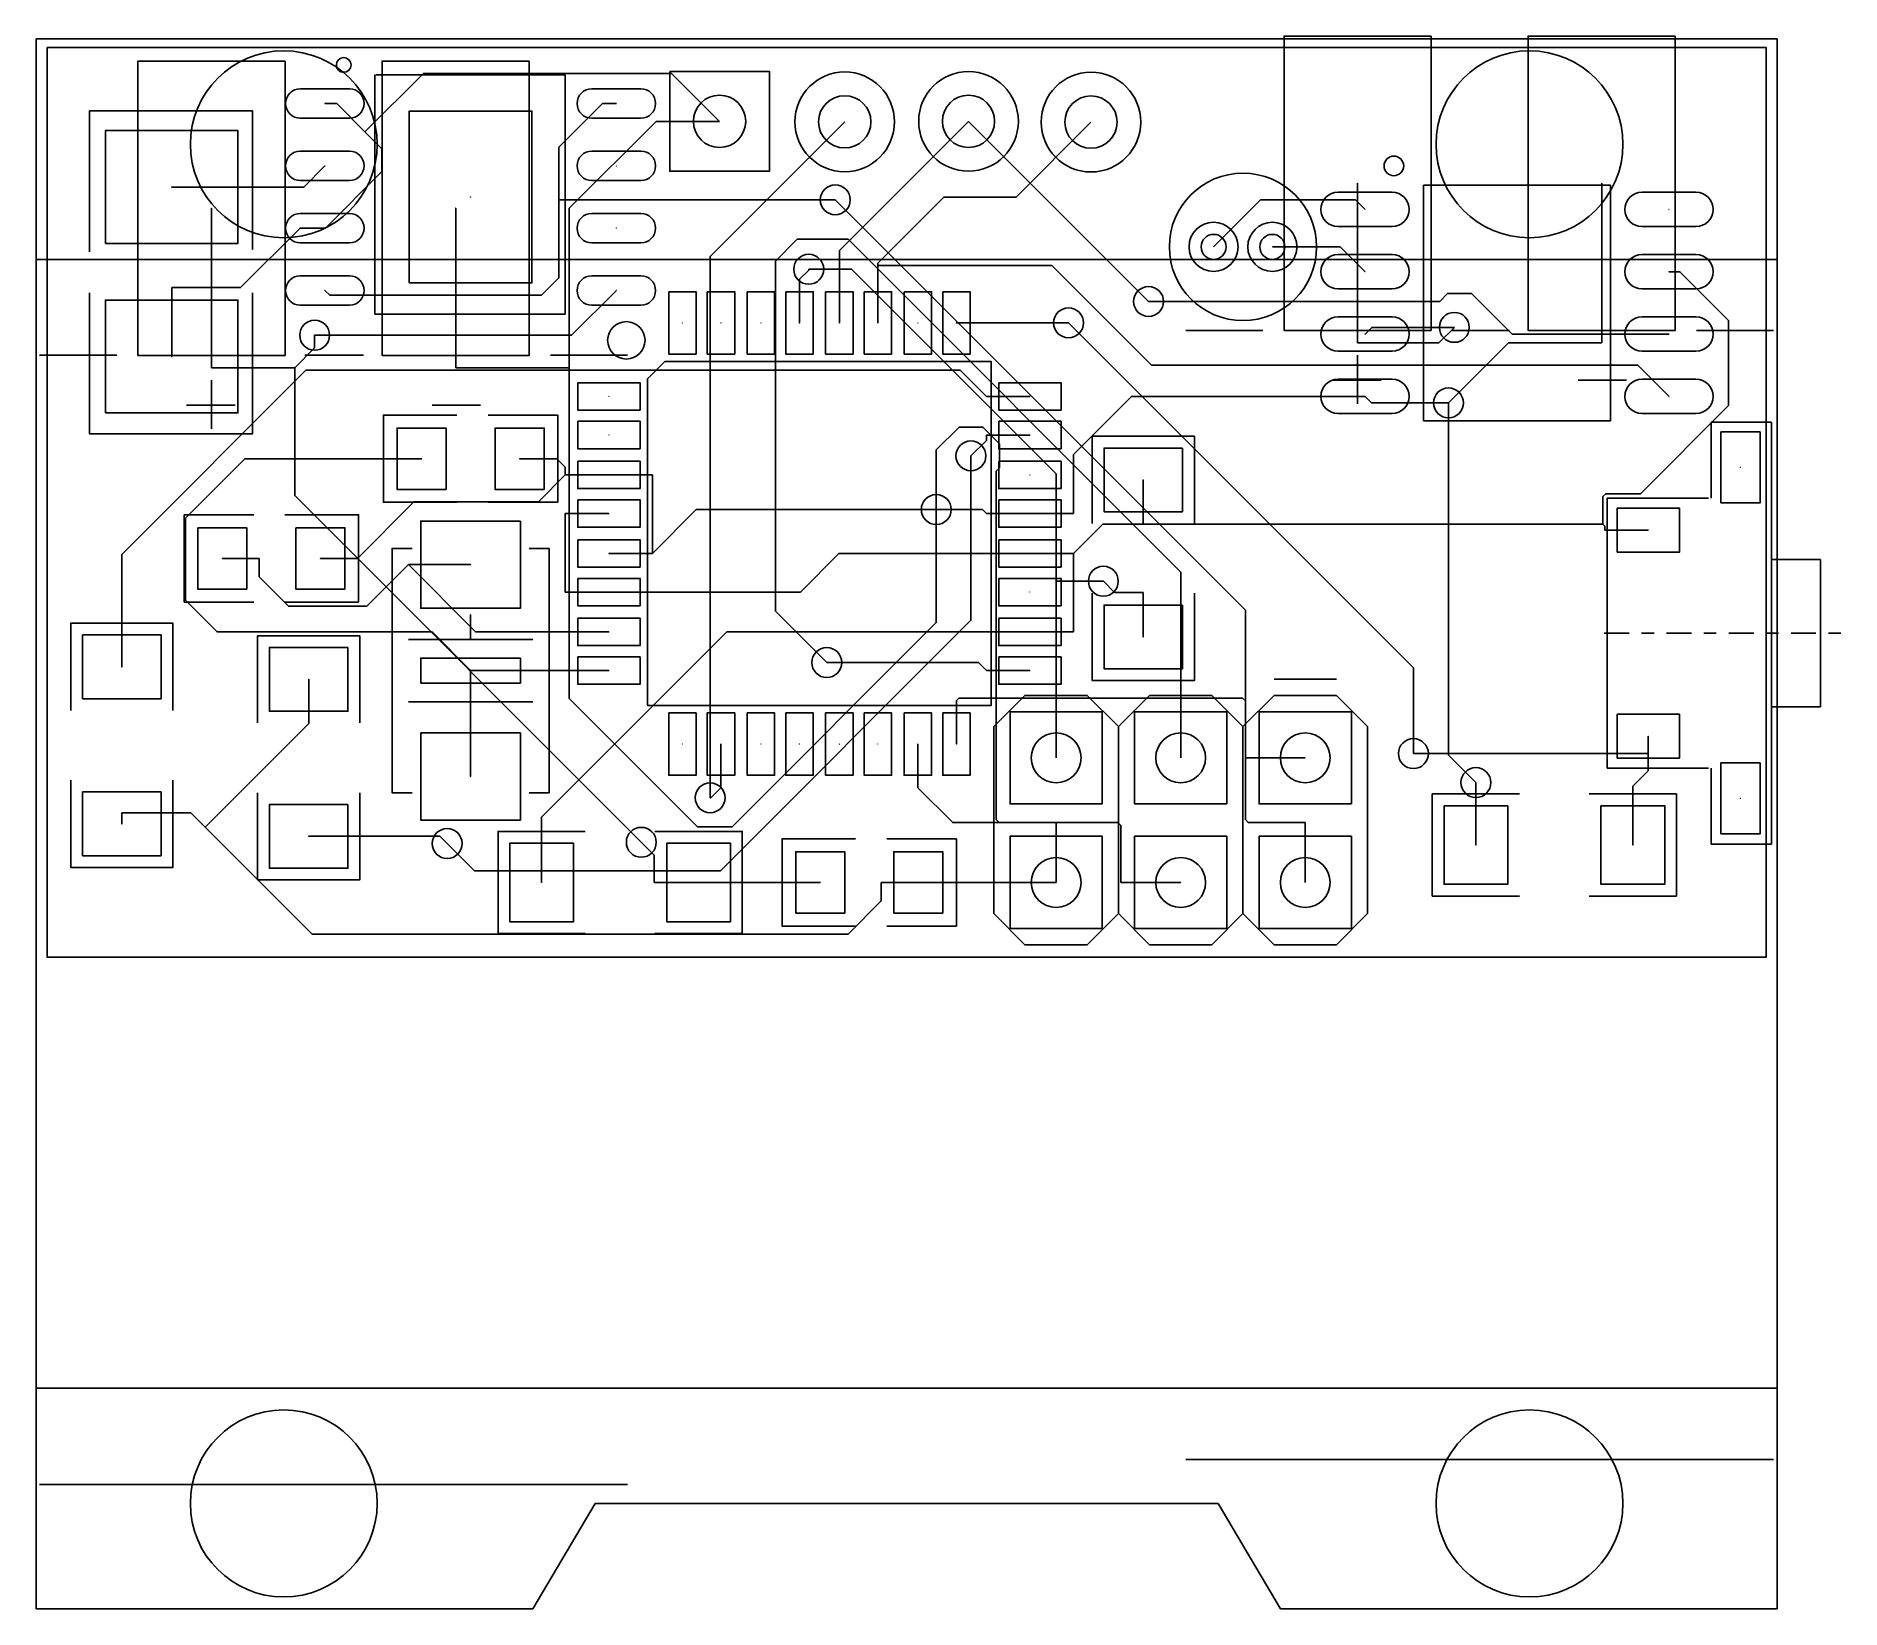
# Model space of a CAD drawing. Header units: millimetres. Extents: x 12.5 to 49.3, y -44.5 to -12.5.
import ezdxf

# ---------------------------------------------------------------- set-up
doc = ezdxf.new("R2010")
doc.units = ezdxf.units.MM

msp = doc.modelspace()

# ---------------------------------------------------------------- linework, layer by layer
for points in [[(40.921, -12.469), (37.921, -12.469), (37.921, -18.468), (40.921, -18.468)], [(45.899, -12.469), (42.899, -12.469), (42.899, -18.468), (45.899, -18.468)], [(12.7, -12.7), (47.752, -12.7), (47.752, -31.242), (12.7, -31.242), (12.7, -12.7)], [(17.553, -12.977), (14.553, -12.977), (14.553, -18.976), (17.553, -18.976)], [(22.531, -12.977), (19.531, -12.977), (19.531, -18.976), (22.531, -18.976)], [(25.396, -13.19), (27.428, -13.19), (27.428, -15.222), (25.396, -15.222)], [(18.864, -13.543), (17.864, -13.543)], [(24.808, -13.543), (23.808, -13.543)], [(18.864, -14.143), (17.864, -14.143)], [(20.086, -17.498), (20.086, -13.998), (22.586, -13.998), (22.586, -17.498)], [(24.808, -14.143), (23.808, -14.143)], [(13.89, -16.695), (13.89, -14.395), (16.59, -14.395), (16.59, -16.695)], [(18.864, -14.813), (17.864, -14.813)], [(24.808, -14.813), (23.808, -14.813)], [(18.864, -15.413), (17.864, -15.413)], [(24.808, -15.413), (23.808, -15.413)], [(40.123, -15.652), (39.023, -15.652)], [(44.072, -15.507), (40.767, -15.507), (40.767, -20.307), (44.577, -20.307), (44.577, -15.507), (44.072, -15.507)], [(46.321, -15.652), (45.221, -15.652)], [(18.864, -16.083), (17.864, -16.083)], [(24.808, -16.083), (23.808, -16.083)], [(40.123, -16.352), (39.023, -16.352)], [(46.321, -16.352), (45.221, -16.352)], [(18.864, -16.683), (17.864, -16.683)], [(24.808, -16.683), (23.808, -16.683)], [(40.123, -16.922), (39.023, -16.922)], [(46.321, -16.922), (45.221, -16.922)], [(18.864, -17.353), (17.864, -17.353)], [(24.808, -17.353), (23.808, -17.353)], [(40.123, -17.622), (39.023, -17.622)], [(46.321, -17.622), (45.221, -17.622)], [(13.89, -20.149), (13.89, -17.849), (16.59, -17.849), (16.59, -20.149)], [(18.864, -17.953), (17.864, -17.953)], [(24.808, -17.953), (23.808, -17.953)], [(25.375, -17.678), (25.933, -17.678), (25.933, -18.948), (25.375, -18.948)], [(26.162, -17.678), (26.721, -17.678), (26.721, -18.948), (26.162, -18.948)], [(26.975, -17.678), (27.534, -17.678), (27.534, -18.948), (26.975, -18.948)], [(27.762, -17.678), (28.321, -17.678), (28.321, -18.948), (27.762, -18.948)], [(28.575, -17.678), (29.134, -17.678), (29.134, -18.948), (28.575, -18.948)], [(29.362, -17.678), (29.921, -17.678), (29.921, -18.948), (29.362, -18.948)], [(30.175, -17.678), (30.734, -17.678), (30.734, -18.948), (30.175, -18.948)], [(30.963, -17.678), (31.521, -17.678), (31.521, -18.948), (30.963, -18.948)], [(40.123, -18.192), (39.023, -18.192)], [(46.321, -18.192), (45.221, -18.192)], [(24.943, -19.456), (25.298, -19.101), (31.953, -19.101), (31.953, -26.111), (24.943, -26.111), (24.943, -19.456)], [(40.123, -18.892), (39.023, -18.892)], [(46.321, -18.892), (45.221, -18.892)], [(40.123, -19.462), (39.023, -19.462)], [(46.321, -19.462), (45.221, -19.462)], [(23.52, -19.533), (24.79, -19.533), (24.79, -20.091), (23.52, -20.091)], [(32.106, -19.533), (33.376, -19.533), (33.376, -20.091), (32.106, -20.091)], [(40.123, -20.162), (39.023, -20.162)], [(46.321, -20.162), (45.221, -20.162)], [(20.836, -21.707), (19.836, -21.707), (19.836, -20.457), (20.836, -20.457)], [(22.836, -21.707), (21.836, -21.707), (21.836, -20.457), (22.836, -20.457)], [(23.52, -20.32), (24.79, -20.32), (24.79, -20.879), (23.52, -20.879)], [(32.106, -20.32), (33.376, -20.32), (33.376, -20.879), (32.106, -20.879)], [(46.83, -21.984), (46.83, -20.536), (47.628, -20.536), (47.628, -21.984)], [(35.852, -20.864), (35.852, -22.164), (34.252, -22.164), (34.252, -20.864)], [(23.52, -21.133), (24.79, -21.133), (24.79, -21.692), (23.52, -21.692)], [(32.106, -21.133), (33.376, -21.133), (33.376, -21.692), (32.106, -21.692)], [(23.52, -21.92), (24.79, -21.92), (24.79, -22.479), (23.52, -22.479)], [(32.106, -21.92), (33.376, -21.92), (33.376, -22.479), (32.106, -22.479)], [(22.352, -22.352), (22.352, -24.13), (20.32, -24.13), (20.32, -22.352)], [(44.714, -22.987), (44.714, -22.088), (45.984, -22.088), (45.984, -22.987)], [(15.772, -22.489), (16.772, -22.489), (16.772, -23.739), (15.772, -23.739)], [(17.772, -22.489), (18.772, -22.489), (18.772, -23.739), (17.772, -23.739)], [(23.52, -22.733), (24.79, -22.733), (24.79, -23.292), (23.52, -23.292)], [(32.106, -22.733), (33.376, -22.733), (33.376, -23.292), (32.106, -23.292)], [(23.52, -23.52), (24.79, -23.52), (24.79, -24.079), (23.52, -24.079)], [(32.106, -23.52), (33.376, -23.52), (33.376, -24.079), (32.106, -24.079)], [(35.852, -24.064), (35.852, -25.364), (34.252, -25.364), (34.252, -24.064)], [(23.52, -24.333), (24.79, -24.333), (24.79, -24.892), (23.52, -24.892)], [(32.106, -24.333), (33.376, -24.333), (33.376, -24.892), (32.106, -24.892)], [(13.424, -25.974), (13.424, -24.674), (15.024, -24.674), (15.024, -25.974)], [(18.834, -24.928), (18.834, -26.228), (17.234, -26.228), (17.234, -24.928)], [(22.352, -25.146), (20.32, -25.146), (20.32, -25.654), (22.352, -25.654), (22.352, -25.146)], [(23.52, -25.121), (24.79, -25.121), (24.79, -25.679), (23.52, -25.679)], [(32.106, -25.121), (33.376, -25.121), (33.376, -25.679), (32.106, -25.679)], [(25.375, -26.264), (25.933, -26.264), (25.933, -27.534), (25.375, -27.534)], [(26.162, -26.264), (26.721, -26.264), (26.721, -27.534), (26.162, -27.534)], [(26.975, -26.264), (27.534, -26.264), (27.534, -27.534), (26.975, -27.534)], [(27.762, -26.264), (28.321, -26.264), (28.321, -27.534), (27.762, -27.534)], [(28.575, -26.264), (29.134, -26.264), (29.134, -27.534), (28.575, -27.534)], [(29.362, -26.264), (29.921, -26.264), (29.921, -27.534), (29.362, -27.534)], [(30.175, -26.264), (30.734, -26.264), (30.734, -27.534), (30.175, -27.534)], [(30.963, -26.264), (31.521, -26.264), (31.521, -27.534), (30.963, -27.534)], [(34.214, -28.118), (32.334, -28.118), (32.334, -26.238), (34.214, -26.238)], [(36.754, -28.118), (34.874, -28.118), (34.874, -26.238), (36.754, -26.238)], [(39.294, -28.118), (37.414, -28.118), (37.414, -26.238), (39.294, -26.238)], [(44.714, -27.188), (44.714, -26.289), (45.984, -26.289), (45.984, -27.188)], [(22.352, -26.67), (22.352, -28.448), (20.32, -28.448), (20.32, -26.67)], [(46.83, -28.73), (46.83, -27.282), (47.628, -27.282), (47.628, -28.73)], [(13.424, -29.174), (13.424, -27.874), (15.024, -27.874), (15.024, -29.174)], [(18.834, -28.128), (18.834, -29.428), (17.234, -29.428), (17.234, -28.128)], [(41.184, -28.156), (42.484, -28.156), (42.484, -29.756), (41.184, -29.756)], [(44.384, -28.156), (45.684, -28.156), (45.684, -29.756), (44.384, -29.756)], [(22.134, -28.918), (23.434, -28.918), (23.434, -30.518), (22.134, -30.518)], [(25.334, -28.918), (26.634, -28.918), (26.634, -30.518), (25.334, -30.518)], [(34.214, -30.658), (32.334, -30.658), (32.334, -28.778), (34.214, -28.778)], [(36.754, -30.658), (34.874, -30.658), (34.874, -28.778), (36.754, -28.778)], [(39.294, -30.658), (37.414, -30.658), (37.414, -28.778), (39.294, -28.778)], [(28.964, -30.343), (27.964, -30.343), (27.964, -29.093), (28.964, -29.093)], [(30.964, -30.343), (29.964, -30.343), (29.964, -29.093), (30.964, -29.093)]]:
    msp.add_lwpolyline(points, close=True)
for points in [[(12.476, -12.524), (47.976, -12.524)], [(12.476, -12.524), (12.476, -44.524)], [(47.976, -12.524), (47.976, -44.524)], [(19.182, -14.42), (20.373, -13.228), (25.433, -13.228), (26.411, -14.206)], [(19.38, -13.259), (19.38, -18.136)], [(19.406, -13.259), (23.266, -13.259)], [(23.266, -13.259), (23.266, -18.136)], [(18.364, -13.843), (18.606, -13.843), (19.182, -14.42)], [(23.137, -15.806), (23.137, -14.732), (24.026, -13.843), (24.308, -13.843)], [(16.891, -16.789), (16.891, -16.815), (16.891, -13.995), (13.564, -13.995), (13.564, -16.866)], [(23.345, -19.23), (23.345, -15.977), (25.116, -14.206)], [(26.411, -14.206), (25.116, -14.206)], [(28.964, -14.216), (26.22, -16.96), (26.22, -27.993)], [(28.854, -18.313), (28.854, -16.84), (31.488, -14.206)], [(29.642, -17.145), (29.642, -17.094), (30.988, -15.748), (32.459, -15.748), (33.985, -14.221)], [(31.488, -14.206), (35.159, -17.877)], [(19.182, -14.42), (19.528, -14.765), (19.528, -15.23), (18.374, -16.383), (18.364, -16.383)], [(15.243, -15.545), (17.932, -15.545), (18.364, -15.113)], [(18.364, -17.653), (18.463, -17.752), (22.781, -17.752), (23.137, -17.396), (23.137, -15.806)], [(23.137, -15.806), (28.771, -15.806)], [(28.771, -15.806), (37.135, -24.171), (37.135, -28.438), (37.193, -28.499), (38.354, -28.499)], [(36.485, -16.764), (37.442, -15.806), (39.378, -15.806), (39.573, -16.002)], [(39.421, -15.469), (39.421, -18.722)], [(44.402, -15.469), (44.402, -18.722)], [(16.055, -15.977), (16.055, -19.23)], [(21.034, -15.977), (21.034, -19.23)], [(15.243, -17.595), (16.645, -17.595), (17.859, -16.383), (18.364, -16.383)], [(35.814, -27.178), (35.814, -23.391), (29.032, -16.609), (27.996, -16.609), (27.551, -17.056), (27.551, -24.188), (28.598, -25.237)], [(37.683, -16.764), (39.065, -16.764), (39.573, -17.272)], [(12.476, -17.024), (47.976, -17.024)], [(28.042, -17.424), (28.23, -17.239), (28.23, -17.221)], [(28.23, -17.221), (29.103, -17.221), (33.274, -21.392), (33.274, -23.579)], [(29.642, -18.313), (29.642, -17.145)], [(29.642, -17.145), (33.188, -17.145), (35.22, -19.177), (45.136, -19.177), (45.771, -19.812)], [(44.422, -22.418), (44.422, -21.854), (44.48, -21.796), (45.187, -21.796), (46.987, -19.997), (46.987, -18.268), (45.992, -17.272), (45.771, -17.272)], [(15.243, -18.999), (15.243, -17.595)], [(24.308, -17.653), (23.396, -18.565), (18.156, -18.565)], [(28.042, -18.313), (28.042, -17.424)], [(13.564, -17.704), (13.564, -20.574), (16.891, -20.574), (16.891, -17.704), (16.891, -17.704)], [(45.771, -18.542), (42.57, -18.542), (41.742, -17.714), (41.257, -17.714), (41.095, -17.877), (35.159, -17.877)], [(19.38, -18.136), (23.266, -18.136)], [(31.242, -18.313), (33.528, -18.313)], [(40.559, -27.092), (40.559, -25.342), (33.528, -18.313)], [(18.156, -18.565), (18.156, -18.824), (17.75, -19.23)], [(37.49, -18.466), (35.916, -18.466)], [(39.421, -18.722), (41.077, -18.722), (41.394, -18.405)], [(39.573, -18.542), (39.71, -18.405), (41.394, -18.405)], [(44.402, -18.722), (42.497, -18.722), (41.275, -19.944)], [(41.326, -18.466), (42.52, -18.466)], [(46.33, -18.466), (47.904, -18.466)], [(14.122, -18.974), (12.548, -18.974)], [(17.958, -18.974), (19.152, -18.974)], [(22.962, -18.974), (24.536, -18.974)], [(39.421, -18.974), (39.421, -19.964)], [(14.224, -25.324), (14.224, -23.035), (17.978, -19.279), (31.318, -19.279), (31.852, -19.812)], [(16.053, -19.482), (16.053, -20.472)], [(17.75, -19.23), (16.055, -19.23)], [(24.816, -28.9), (17.75, -21.831), (17.75, -19.23)], [(23.345, -19.23), (21.034, -19.23)], [(23.345, -19.23), (23.345, -25.966), (25.964, -28.585), (26.667, -28.585), (30.831, -24.422), (30.831, -22.118)], [(39.903, -19.482), (38.913, -19.482)], [(44.907, -19.482), (43.917, -19.482)], [(32.741, -19.812), (31.852, -19.812)], [(39.573, -19.812), (34.811, -19.812), (33.63, -20.996), (33.63, -22.2)], [(41.275, -19.944), (39.705, -19.944), (39.573, -19.812)], [(16.535, -19.99), (15.545, -19.99)], [(21.057, -20.193), (19.558, -20.193), (19.558, -21.971), (21.057, -21.971)], [(21.539, -19.99), (20.549, -19.99)], [(23.114, -20.193), (21.692, -20.193)], [(23.114, -21.971), (23.114, -20.193)], [(41.275, -19.944), (41.275, -27.122), (41.834, -27.683)], [(30.831, -22.118), (30.831, -20.902), (31.295, -20.437), (31.78, -20.437), (32.123, -20.78), (32.123, -21.265), (32.055, -21.333), (32.055, -28.438), (32.113, -28.499), (33.274, -28.499)], [(31.537, -21.024), (31.852, -20.709), (31.852, -20.599)], [(32.741, -20.599), (31.852, -20.599)], [(47.856, -20.338), (46.628, -20.338)], [(46.628, -21.888), (46.628, -20.338)], [(47.859, -28.938), (47.858, -20.338)], [(36.093, -22.403), (36.093, -20.625), (34.011, -20.625), (34.011, -22.403)], [(20.335, -21.082), (16.731, -21.082), (15.519, -22.294), (15.519, -23.965), (16.165, -24.613), (20.549, -24.613), (21.336, -25.4)], [(31.537, -21.024), (31.537, -24.374), (26.429, -29.484), (21.417, -29.484), (20.858, -28.926)], [(22.337, -21.082), (23.091, -21.082)], [(23.091, -21.082), (23.266, -21.257), (23.266, -21.412)], [(19.027, -23.114), (20.18, -21.961), (22.718, -21.961), (23.266, -21.412)], [(24.155, -21.412), (23.266, -21.412)], [(24.155, -21.412), (25.044, -21.412)], [(25.044, -23.012), (25.044, -21.412)], [(35.052, -21.514), (35.052, -22.418)], [(21.692, -21.971), (23.114, -21.971)], [(44.508, -21.887), (46.579, -21.887)], [(44.508, -27.388), (44.508, -21.888)], [(16.916, -22.225), (15.494, -22.225)], [(15.494, -22.225), (15.494, -24.003)], [(17.551, -24.003), (19.05, -24.003), (19.05, -22.225), (17.551, -22.225)], [(23.266, -23.8), (23.266, -22.2)], [(24.155, -22.2), (23.266, -22.2)], [(30.831, -22.118), (25.938, -22.118), (25.044, -23.012)], [(31.852, -22.2), (31.77, -22.118), (30.831, -22.118)], [(32.741, -22.2), (31.852, -22.2)], [(32.741, -22.2), (33.63, -22.2)], [(33.63, -23.012), (34.224, -22.418), (35.052, -22.418)], [(35.052, -22.418), (44.422, -22.418)], [(44.46, -22.537), (44.46, -22.456), (44.422, -22.418)], [(45.349, -22.537), (44.46, -22.537)], [(16.274, -23.114), (17.026, -23.114)], [(17.026, -23.114), (17.026, -23.49), (17.62, -24.084), (19.223, -24.084), (20.066, -23.241)], [(18.273, -23.114), (19.027, -23.114)], [(20.142, -22.911), (19.736, -22.911), (19.736, -27.889), (20.142, -27.889)], [(22.53, -27.889), (22.936, -27.889), (22.936, -22.911), (22.53, -22.911)], [(24.155, -23.8), (28.059, -23.8), (28.847, -23.012), (32.741, -23.012)], [(24.155, -23.012), (25.044, -23.012)], [(32.741, -23.012), (33.63, -23.012)], [(33.63, -23.012), (33.63, -24.613)], [(47.858, -23.138), (48.858, -23.138)], [(48.858, -26.138), (48.858, -23.138)], [(21.336, -23.241), (20.066, -23.241)], [(20.066, -23.241), (21.438, -24.613), (24.155, -24.613)], [(23.711, -23.8), (23.266, -23.8)], [(23.711, -23.8), (24.155, -23.8)], [(33.274, -23.579), (33.274, -25.959)], [(33.274, -23.579), (34.237, -23.579)], [(34.011, -23.825), (34.011, -25.603), (36.093, -25.603), (36.093, -23.825)], [(35.052, -23.81), (34.468, -23.81), (34.237, -23.579)], [(35.052, -24.714), (35.052, -23.81)], [(15.494, -24.003), (16.916, -24.003)], [(21.336, -24.765), (21.336, -24.257)], [(15.265, -26.213), (15.265, -24.435), (13.183, -24.435), (13.183, -26.213)], [(22.784, -29.718), (22.784, -28.39), (26.561, -24.613), (32.741, -24.613)], [(32.741, -24.613), (33.63, -24.613)], [(44.45, -24.638), (44.958, -24.638)], [(45.212, -24.638), (45.466, -24.638)], [(45.72, -24.638), (46.228, -24.638)], [(46.482, -24.638), (46.736, -24.638)], [(46.99, -24.638), (47.498, -24.638)], [(47.752, -24.638), (48.006, -24.638)], [(48.26, -24.638), (48.768, -24.638)], [(49.022, -24.638), (49.276, -24.638)], [(19.075, -26.467), (19.075, -24.689), (16.993, -24.689), (16.993, -26.467)], [(22.606, -24.765), (21.336, -24.765), (20.066, -24.765)], [(28.598, -25.237), (31.689, -25.237), (31.852, -25.4)], [(18.034, -25.578), (18.034, -26.482)], [(21.336, -27.559), (21.336, -25.4)], [(21.336, -25.4), (24.155, -25.4)], [(32.741, -25.4), (31.852, -25.4)], [(37.719, -25.578), (38.989, -25.578)], [(22.606, -26.035), (21.336, -26.035), (20.066, -26.035)], [(21.336, -26.035), (21.336, -26.543)], [(37.135, -27.178), (37.135, -26.017), (37.074, -25.959), (31.293, -25.959), (31.242, -26.01)], [(31.242, -26.899), (31.242, -26.01)], [(32.639, -25.908), (32.004, -26.543)], [(33.909, -25.908), (32.639, -25.908)], [(33.274, -27.178), (33.274, -25.959)], [(34.544, -26.543), (33.909, -25.908)], [(35.179, -25.908), (34.544, -26.543)], [(36.449, -25.908), (35.179, -25.908)], [(37.084, -26.543), (36.449, -25.908)], [(37.719, -25.908), (37.084, -26.543)], [(38.989, -25.908), (37.719, -25.908)], [(39.624, -26.543), (38.989, -25.908)], [(15.926, -28.59), (18.034, -26.482)], [(47.858, -26.138), (48.858, -26.138)], [(32.004, -30.353), (32.004, -26.543)], [(34.544, -30.353), (34.544, -26.543)], [(37.084, -30.353), (37.084, -26.543)], [(39.624, -26.543), (39.624, -30.353)], [(45.349, -27.092), (45.349, -26.739)], [(26.441, -26.899), (26.441, -27.788)], [(30.455, -26.899), (30.455, -27.788)], [(38.354, -27.178), (37.135, -27.178)], [(45.349, -27.092), (40.559, -27.092)], [(45.349, -27.092), (45.349, -27.442)], [(44.508, -27.388), (46.579, -27.389)], [(45.349, -27.442), (45.034, -27.757), (45.034, -28.956)], [(46.628, -27.388), (46.628, -28.938)], [(13.183, -27.635), (13.183, -29.413), (15.265, -29.413), (15.265, -27.635)], [(16.993, -27.889), (16.993, -29.667), (19.075, -29.667), (19.075, -27.889)], [(26.441, -27.788), (26.236, -27.993), (26.22, -27.993)], [(34.595, -29.718), (34.595, -28.557), (34.534, -28.499), (31.166, -28.499), (30.455, -27.788)], [(42.723, -27.915), (40.945, -27.915), (40.945, -29.997), (42.723, -29.997)], [(41.834, -28.956), (41.834, -27.683)], [(44.145, -29.997), (45.923, -29.997), (45.923, -27.915), (44.145, -27.915)], [(14.224, -28.524), (14.224, -28.298)], [(14.224, -28.298), (15.631, -28.298), (15.926, -28.59)], [(15.926, -28.59), (18.105, -30.772), (29.035, -30.772), (29.71, -30.094), (29.71, -29.718)], [(23.673, -28.677), (21.895, -28.677), (21.895, -30.759), (23.673, -30.759)], [(25.095, -30.759), (26.873, -30.759), (26.873, -28.677), (25.095, -28.677)], [(33.274, -29.718), (33.274, -28.499)], [(38.354, -29.718), (38.354, -28.499)], [(18.034, -28.778), (20.711, -28.778), (20.858, -28.926)], [(25.08, -29.718), (25.08, -29.164), (24.816, -28.9)], [(29.185, -28.829), (27.686, -28.829), (27.686, -30.607), (29.185, -30.607)], [(31.242, -28.829), (29.82, -28.829)], [(31.242, -30.607), (31.242, -28.829)], [(47.858, -28.938), (46.628, -28.938)], [(25.984, -29.718), (25.08, -29.718)], [(28.463, -29.718), (25.984, -29.718)], [(30.465, -29.718), (29.71, -29.718)], [(33.274, -29.718), (30.465, -29.718)], [(35.814, -29.718), (34.595, -29.718)], [(32.639, -30.988), (32.004, -30.353)], [(34.544, -30.353), (33.909, -30.988)], [(35.179, -30.988), (34.544, -30.353)], [(37.084, -30.353), (36.449, -30.988)], [(37.719, -30.988), (37.084, -30.353)], [(39.624, -30.353), (38.989, -30.988)], [(29.82, -30.607), (31.242, -30.607)], [(33.909, -30.988), (32.639, -30.988)], [(36.449, -30.988), (35.179, -30.988)], [(38.989, -30.988), (37.719, -30.988)], [(12.476, -40.024), (47.976, -40.024)], [(47.904, -41.478), (35.916, -41.478)], [(24.536, -41.986), (12.548, -41.986)], [(23.876, -42.374), (22.606, -44.524)], [(23.876, -42.374), (36.576, -42.374)], [(36.576, -42.374), (37.846, -44.524)], [(12.476, -44.524), (22.606, -44.524)], [(37.846, -44.524), (47.976, -44.524)]]:
    msp.add_lwpolyline(points)
for centre, radius in [((17.526, -14.674), 1.905), ((42.926, -14.674), 1.905), ((28.964, -14.216), 1.016), ((31.488, -14.206), 1.016), ((33.985, -14.221), 1.016), ((18.364, -13.843), 0.000254), ((24.308, -13.843), 0.000254), ((26.412, -14.206), 0.533), ((28.964, -14.216), 0.533), ((31.488, -14.206), 0.533), ((33.985, -14.221), 0.533), ((18.364, -15.113), 0.000254), ((24.308, -15.113), 0.000254), ((37.084, -16.764), 1.501), ((15.24, -15.545), 0.000254), ((21.336, -15.748), 0.000254), ((28.771, -15.806), 0.305), ((39.421, -15.469), 0.000254), ((44.399, -15.469), 0.000254), ((16.053, -15.977), 0.000254), ((21.031, -15.977), 0.000254), ((39.573, -16.002), 0.000254), ((45.771, -16.002), 0.000254), ((18.364, -16.383), 0.000254), ((24.308, -16.383), 0.000254), ((36.485, -16.764), 0.5), ((36.485, -16.764), 0.255), ((37.683, -16.764), 0.5), ((37.683, -16.764), 0.255), ((28.23, -17.221), 0.305), ((39.573, -17.272), 0.000254), ((45.771, -17.272), 0.000254), ((18.364, -17.653), 0.000254), ((24.308, -17.653), 0.000254), ((35.159, -17.877), 0.305), ((33.528, -18.313), 0.305), ((18.156, -18.565), 0.305), ((24.511, -18.669), 0.381), ((25.654, -18.313), 0.000254), ((26.441, -18.313), 0.000254), ((27.254, -18.313), 0.000254), ((28.042, -18.313), 0.000254), ((28.854, -18.313), 0.000254), ((29.642, -18.313), 0.000254), ((30.455, -18.313), 0.000254), ((31.242, -18.313), 0.000254), ((41.394, -18.405), 0.305), ((39.573, -18.542), 0.000254), ((45.771, -18.542), 0.000254), ((15.24, -18.999), 0.000254), ((24.155, -19.812), 0.000254), ((32.741, -19.812), 0.000254), ((39.573, -19.812), 0.000254), ((41.275, -19.944), 0.305), ((45.771, -19.812), 0.000254), ((24.155, -20.599), 0.000254), ((32.741, -20.599), 0.000254), ((31.537, -21.024), 0.305), ((20.336, -21.082), 0.000254), ((22.336, -21.082), 0.000254), ((47.229, -21.26), 0.000254), ((24.155, -21.412), 0.000254), ((32.741, -21.412), 0.000254), ((35.052, -21.514), 0.000254), ((30.831, -22.118), 0.305), ((24.155, -22.2), 0.000254), ((32.741, -22.2), 0.000254), ((45.349, -22.537), 0.000254), ((16.272, -23.114), 0.000254), ((18.272, -23.114), 0.000254), ((24.155, -23.012), 0.000254), ((32.741, -23.012), 0.000254), ((21.336, -23.241), 0.000254), ((34.237, -23.579), 0.305), ((24.155, -23.8), 0.000254), ((32.741, -23.8), 0.000254), ((24.155, -24.613), 0.000254), ((32.741, -24.613), 0.000254), ((28.598, -25.237), 0.305), ((35.052, -24.714), 0.000254), ((14.224, -25.324), 0.000254), ((18.034, -25.578), 0.000254), ((24.155, -25.4), 0.000254), ((32.741, -25.4), 0.000254), ((33.274, -27.178), 0.508), ((35.814, -27.178), 0.508), ((38.354, -27.178), 0.508), ((40.559, -27.092), 0.305), ((45.349, -26.739), 0.000254), ((25.654, -26.899), 0.000254), ((26.441, -26.899), 0.000254), ((27.254, -26.899), 0.000254), ((28.042, -26.899), 0.000254), ((28.854, -26.899), 0.000254), ((29.642, -26.899), 0.000254), ((30.455, -26.899), 0.000254), ((31.242, -26.899), 0.000254), ((21.336, -27.559), 0.000254), ((41.834, -27.683), 0.305), ((26.22, -27.993), 0.305), ((47.229, -28.006), 0.000254), ((14.224, -28.524), 0.000254), ((20.858, -28.926), 0.305), ((24.816, -28.9), 0.305), ((18.034, -28.778), 0.000254), ((41.834, -28.956), 0.000254), ((45.034, -28.956), 0.000254), ((33.274, -29.718), 0.508), ((35.814, -29.718), 0.508), ((38.354, -29.718), 0.508), ((22.784, -29.718), 0.000254), ((25.984, -29.718), 0.000254), ((28.464, -29.718), 0.000254), ((30.464, -29.718), 0.000254), ((17.526, -42.375), 1.905), ((42.926, -42.375), 1.905)]:
    msp.add_circle(centre, radius)
for centre, radius, start, end in [((18.748, -13.057), 0.15, 0.4851, 359.5149), ((17.864, -13.843), 0.3, 90, 270), ((18.864, -13.843), 0.3, 270, 90), ((23.808, -13.843), 0.3, 90, 270), ((24.808, -13.843), 0.3, 270, 90), ((17.864, -15.113), 0.3, 90, 270), ((18.864, -15.113), 0.3, 270, 90), ((23.808, -15.113), 0.3, 90, 270), ((24.808, -15.113), 0.3, 270, 90), ((40.161, -15.114), 0.2, 0.3638, 359.6362), ((39.023, -16.002), 0.35, 90, 270), ((40.123, -16.002), 0.35, 270, 90), ((45.221, -16.002), 0.35, 90, 270), ((46.321, -16.002), 0.35, 270, 90), ((17.864, -16.383), 0.3, 90, 270), ((18.864, -16.383), 0.3, 270, 90), ((23.808, -16.383), 0.3, 90, 270), ((24.808, -16.383), 0.3, 270, 90), ((39.023, -17.272), 0.35, 90, 270), ((40.123, -17.272), 0.35, 270, 90), ((45.221, -17.272), 0.35, 90, 270), ((46.321, -17.272), 0.35, 270, 90), ((17.864, -17.653), 0.3, 90, 270), ((18.864, -17.653), 0.3, 270, 90), ((23.808, -17.653), 0.3, 90, 270), ((24.808, -17.653), 0.3, 270, 90), ((39.023, -18.542), 0.35, 90, 270), ((40.123, -18.542), 0.35, 270, 90), ((45.221, -18.542), 0.35, 90, 270), ((46.321, -18.542), 0.35, 270, 90), ((39.023, -19.812), 0.35, 90, 270), ((40.123, -19.812), 0.35, 270, 90), ((45.221, -19.812), 0.35, 90, 270), ((46.321, -19.812), 0.35, 270, 90)]:
    msp.add_arc(centre, radius, start, end)

doc.saveas('drawing.dxf')
